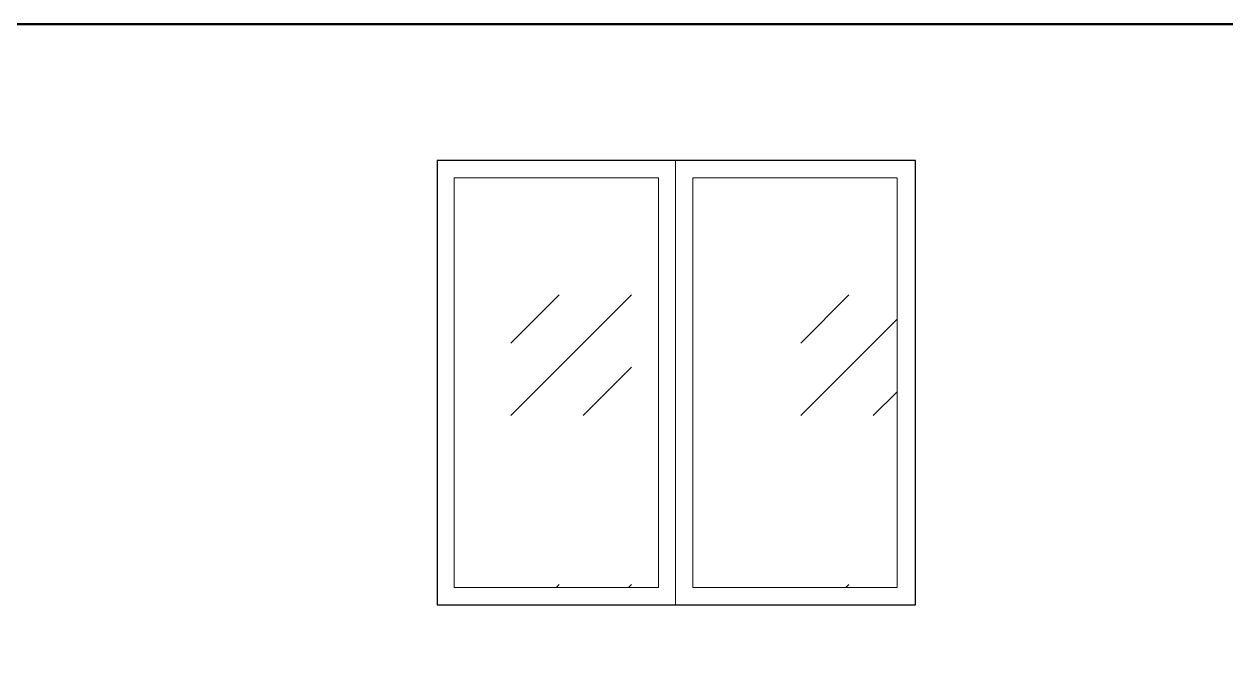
# Model space of a CAD drawing. Header units: metres. Extents: x 0 to 4415, y 1197 to 2590.
# Drawn here: x 1868.812 to 1872.33, y 1203.838 to 1205.688 of the extents above; entities that cross this region are included whole.
import ezdxf

# ---------------------------------------------------------------- set-up
doc = ezdxf.new("R2010")
doc.units = ezdxf.units.M
doc.linetypes.add('CONTINU', pattern=[0])
for name, color, linetype, lineweight in [('00-Menuiserie', 152, 'CONTINU', 5), ('façade 03', 33, 'Continuous', 25), ('gris', 251, 'Continuous', 9), ('mur', 7, 'Continuous', 50)]:
    doc.layers.add(name, color=color, linetype=linetype, lineweight=lineweight)

msp = doc.modelspace()

# ---------------------------------------------------------------- hatches: boundary and pattern name
at = {"layer": '00-Menuiserie', "true_color": 0x4ab495}
h = msp.add_hatch(dxfattribs=at)
h.set_pattern_fill('GOST_GLASS', color=135, scale=0.1)
h.set_pattern_definition([(45, (493.07473, -69.94784), (0.84852814, -9e-17), [0.5, -0.7]), (45, (493.28686, -69.94784), (0.84852814, -9e-17), [0.2, -1]), (45, (493.07473, -69.7357), (0.84852814, -9e-17), [0.2, -1])])
h.paths.add_polyline_path([(1856.9029, 1205.2382), (1856.0029, 1205.2382), (1856.0029, 1203.1382), (1856.9029, 1203.1382)])
h.paths.add_polyline_path([(1865.9285, 1205.2382), (1865.3368, 1205.2382), (1865.3368, 1204.0382), (1865.9285, 1204.0382)])
h.paths.add_polyline_path([(1866.5951, 1205.2382), (1865.9785, 1205.2382), (1865.9785, 1204.0382), (1866.5951, 1204.0382)])
h.paths.add_polyline_path([(1867.2368, 1205.2382), (1866.6451, 1205.2382), (1866.6451, 1204.0382), (1867.2368, 1204.0382)])
h.paths.add_polyline_path([(1870.669, 1205.2382), (1870.071, 1205.2382), (1870.071, 1204.0382), (1870.669, 1204.0382)])
h.paths.add_polyline_path([(1871.367, 1205.2382), (1870.769, 1205.2382), (1870.769, 1204.0382), (1871.367, 1204.0382)])

# ---------------------------------------------------------------- linework, layer by layer
at = {"layer": 'façade 03'}
msp.add_lwpolyline([(1870.021, 1203.9882), (1871.421, 1203.9882), (1871.421, 1205.2882), (1870.021, 1205.2882)], close=True, dxfattribs=at)
at = {"layer": 'gris'}
for p, q in [((1870.719, 1203.9882), (1870.719, 1205.2882)), ((1870.669, 1204.0382), (1870.669, 1205.2382)), ((1870.769, 1204.0382), (1870.769, 1205.2382))]:
    msp.add_line(p, q, dxfattribs=at)
for points in [[(1870.669, 1205.2382), (1870.071, 1205.2382), (1870.071, 1204.0382), (1870.669, 1204.0382)], [(1870.769, 1204.0382), (1871.367, 1204.0382), (1871.367, 1205.2382), (1870.769, 1205.2382)]]:
    msp.add_lwpolyline(points, dxfattribs=at)
at = {"layer": 'mur'}
msp.add_line((1866.8453, 1205.6882), (1872.549, 1205.6882), dxfattribs=at)

doc.saveas('drawing.dxf')
